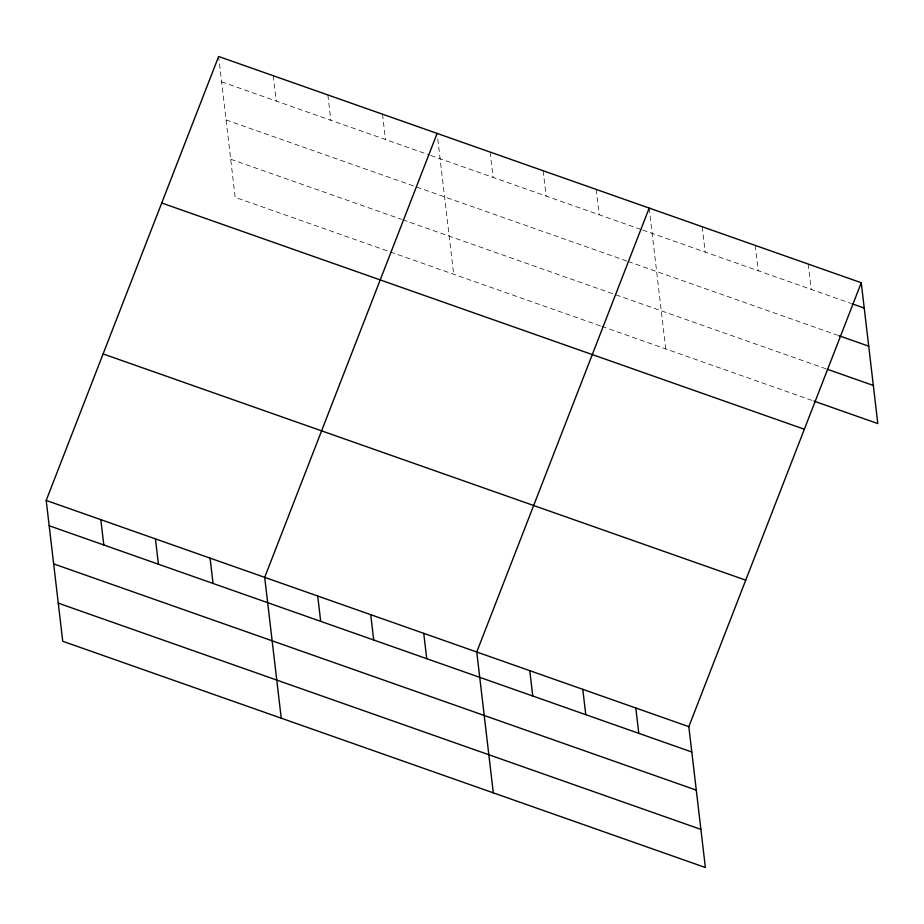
<?xml version="1.0" encoding="UTF-8"?>
<svg xmlns="http://www.w3.org/2000/svg" width="924" height="924" viewBox="0 0 924 924"><rect width="100%" height="100%" fill="white"/><g stroke="black" fill="none" stroke-linecap="round" stroke-linejoin="round"><path stroke-width="0.69" stroke-dasharray="4.62 3.46" d="M221.598 81.82L429.441 154.989M430.769 155.463L641.291 229.579M642.642 230.053L850.634 303.28M226.08 119.935L626.738 260.995M628.089 261.469L837.444 335.181M230.688 159.217L401.224 219.254M402.552 219.716L825.744 368.711M600.485 325.941L235.17 197.332L218.792 57.9M601.836 326.415L812.554 400.6M808.234 264.068L811.214 289.397M755.22 245.403L758.2 270.732M702.205 226.738L705.185 252.067M649.191 208.073L665.73 348.914M596.165 189.408L599.145 214.738M543.15 170.744L546.13 196.073M490.136 152.079L493.116 177.408M437.78 139.039L453.661 274.255M382.501 114.183L385.47 139.512M327.87 94.953L330.85 120.282M273.25 75.722L276.23 101.051"/><path stroke-width="1.39" d="M861.26 282.732L688.83 726.668L705.37 867.509L62.74 641.268L46.2 500.427L218.63 56.491L861.26 282.732L877.8 423.573L813.905 401.085M437.121 133.414L264.691 577.35L281.243 718.191M649.191 208.073L476.761 652.009L493.312 792.85M851.997 303.753L864.229 308.062M838.807 335.655L868.71 346.188M827.107 369.184L873.319 385.458M161.723 202.991L804.354 429.233M103.095 353.927L745.726 580.168M46.2 500.427L688.83 726.668M49.18 525.756L691.81 752.009M53.65 563.883L696.28 790.124M58.27 603.153L700.9 829.394M635.816 708.003L638.784 733.344M582.79 689.339L585.77 714.679M529.775 670.674L532.755 696.015M423.746 633.344L426.726 658.673M370.732 614.679L373.7 640.009M317.706 596.015L320.686 621.344M210.071 558.119L213.051 583.448M155.451 538.888L158.42 564.217M100.82 519.658L103.8 544.987"/></g></svg>
